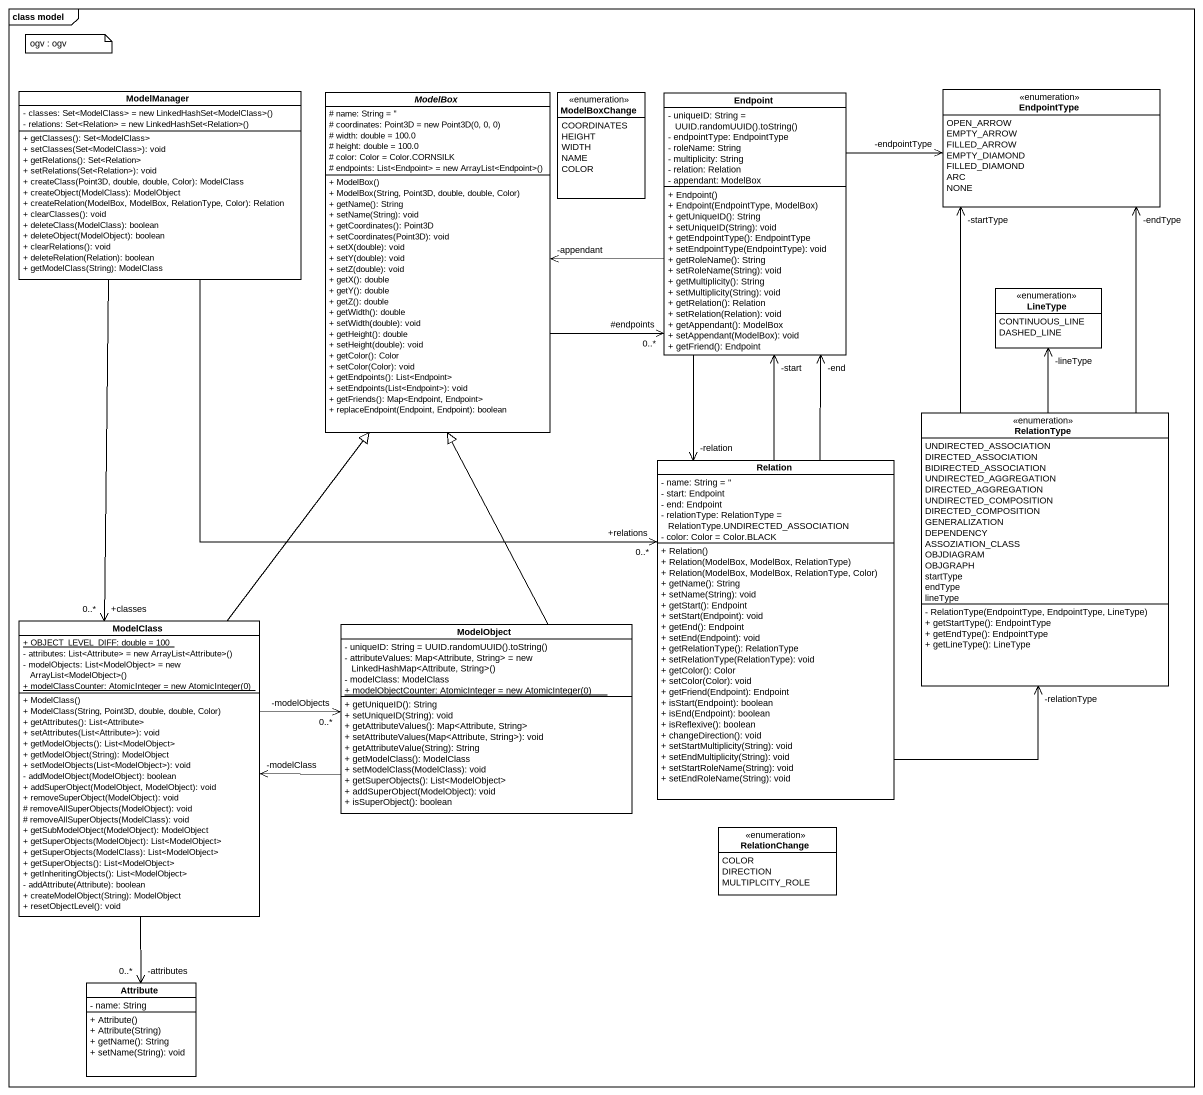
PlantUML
@startuml
mainframe class model
hide circle
hide empty members
skinparam classAttributeIconSize 0
class ModelManager {
  {field} - classes: Set<ModelClass> = new LinkedHashSet<ModelClass>()
  {field} - relations: Set<Relation> = new LinkedHashSet<Relation>()
  + getClasses(): Set<ModelClass>
  + setClasses(Set<ModelClass>): void
  + getRelations(): Set<Relation>
  + setRelations(Set<Relation>): void
  + createClass(Point3D, double, double, Color): ModelClass
  + createObject(ModelClass): ModelObject
  + createRelation(ModelBox, ModelBox, RelationType, Color): Relation
  + clearClasses(): void
  + deleteClass(ModelClass): boolean
  + deleteObject(ModelObject): boolean
  + clearRelations(): void
  + deleteRelation(Relation): boolean
  + getModelClass(String): ModelClass
}
abstract class ModelBox {
  # name: String = ''
  {field} # coordinates: Point3D = new Point3D(0, 0, 0)
  # width: double = 100.0
  # height: double = 100.0
  # color: Color = Color.CORNSILK
  {field} # endpoints: List<Endpoint> = new ArrayList<Endpoint>()
  + ModelBox()
  + ModelBox(String, Point3D, double, double, Color)
  + getName(): String
  + setName(String): void
  + getCoordinates(): Point3D
  + setCoordinates(Point3D): void
  + setX(double): void
  + setY(double): void
  + setZ(double): void
  + getX(): double
  + getY(): double
  + getZ(): double
  + getWidth(): double
  + setWidth(double): void
  + getHeight(): double
  + setHeight(double): void
  + getColor(): Color
  + setColor(Color): void
  + getEndpoints(): List<Endpoint>
  + setEndpoints(List<Endpoint>): void
  + getFriends(): Map<Endpoint, Endpoint>
  + replaceEndpoint(Endpoint, Endpoint): boolean
}
enum ModelBoxChange {
  COORDINATES
  HEIGHT
  WIDTH
  NAME
  COLOR
}
class Endpoint {
  {field} - uniqueID: String = UUID.randomUUID().toString()
  - endpointType: EndpointType
  - roleName: String
  - multiplicity: String
  - relation: Relation
  - appendant: ModelBox
  + Endpoint()
  + Endpoint(EndpointType, ModelBox)
  + getUniqueID(): String
  + setUniqueID(String): void
  + getEndpointType(): EndpointType
  + setEndpointType(EndpointType): void
  + getRoleName(): String
  + setRoleName(String): void
  + getMultiplicity(): String
  + setMultiplicity(String): void
  + getRelation(): Relation
  + setRelation(Relation): void
  + getAppendant(): ModelBox
  + setAppendant(ModelBox): void
  + getFriend(): Endpoint
}
enum EndpointType {
  OPEN_ARROW
  EMPTY_ARROW
  FILLED_ARROW
  EMPTY_DIAMOND
  FILLED_DIAMOND
  ARC
  NONE
}
enum LineType {
  CONTINUOUS_LINE
  DASHED_LINE
}
enum RelationType {
  UNDIRECTED_ASSOCIATION
  DIRECTED_ASSOCIATION
  BIDIRECTED_ASSOCIATION
  UNDIRECTED_AGGREGATION
  DIRECTED_AGGREGATION
  UNDIRECTED_COMPOSITION
  DIRECTED_COMPOSITION
  GENERALIZATION
  DEPENDENCY
  ASSOZIATION_CLASS
  OBJDIAGRAM
  OBJGRAPH
  startType
  endType
  lineType
  - RelationType(EndpointType, EndpointType, LineType)
  + getStartType(): EndpointType
  + getEndType(): EndpointType
  + getLineType(): LineType
}
class Relation {
  - name: String = ''
  - start: Endpoint
  - end: Endpoint
  - relationType: RelationType = RelationType.UNDIRECTED_ASSOCIATION
  - color: Color = Color.BLACK
  + Relation()
  + Relation(ModelBox, ModelBox, RelationType)
  + Relation(ModelBox, ModelBox, RelationType, Color)
  + getName(): String
  + setName(String): void
  + getStart(): Endpoint
  + setStart(Endpoint): void
  + getEnd(): Endpoint
  + setEnd(Endpoint): void
  + getRelationType(): RelationType
  + setRelationType(RelationType): void
  + getColor(): Color
  + setColor(Color): void
  + getFriend(Endpoint): Endpoint
  + isStart(Endpoint): boolean
  + isEnd(Endpoint): boolean
  + isReflexive(): boolean
  + changeDirection(): void
  + setStartMultiplicity(String): void
  + setEndMultiplicity(String): void
  + setStartRoleName(String): void
  + setEndRoleName(String): void
}
class ModelClass {
  {static} + OBJECT_LEVEL_DIFF: double = 100
  {field} - attributes: List<Attribute> = new ArrayList<Attribute>()
  {field} - modelObjects: List<ModelObject> = new ArrayList<ModelObject>()
  {static} {field} + modelClassCounter: AtomicInteger = new AtomicInteger(0)
  + ModelClass()
  + ModelClass(String, Point3D, double, double, Color)
  + getAttributes(): List<Attribute>
  + setAttributes(List<Attribute>): void
  + getModelObjects(): List<ModelObject>
  + getModelObject(String): ModelObject
  + setModelObjects(List<ModelObject>): void
  - addModelObject(ModelObject): boolean
  + addSuperObject(ModelObject, ModelObject): void
  + removeSuperObject(ModelObject): void
  # removeAllSuperObjects(ModelObject): void
  # removeAllSuperObjects(ModelClass): void
  + getSubModelObject(ModelObject): ModelObject
  + getSuperObjects(ModelObject): List<ModelObject>
  + getSuperObjects(ModelClass): List<ModelObject>
  + getSuperObjects(): List<ModelObject>
  + getInheritingObjects(): List<ModelObject>
  - addAttribute(Attribute): boolean
  + createModelObject(String): ModelObject
  + resetObjectLevel(): void
}
class ModelObject {
  {field} - uniqueID: String = UUID.randomUUID().toString()
  {field} - attributeValues: Map<Attribute, String> = new LinkedHashMap<Attribute, String>()
  - modelClass: ModelClass
  {static} {field} + modelObjectCounter: AtomicInteger = new AtomicInteger(0)
  + getUniqueID(): String
  + setUniqueID(String): void
  + getAttributeValues(): Map<Attribute, String>
  + setAttributeValues(Map<Attribute, String>): void
  + getAttributeValue(String): String
  + getModelClass(): ModelClass
  + setModelClass(ModelClass): void
  + getSuperObjects(): List<ModelObject>
  + addSuperObject(ModelObject): void
  + isSuperObject(): boolean
}
enum RelationChange {
  COLOR
  DIRECTION
  MULTIPLCITY_ROLE
}
class Attribute {
  - name: String
  + Attribute()
  + Attribute(String)
  + getName(): String
  + setName(String): void
}
ModelManager --> "+relations\n0..*" Relation
ModelManager --> "+classes\n0..*" ModelClass
ModelBox -right-> "#endpoints\n0..*" Endpoint
Endpoint -left-> "-appendant" ModelBox
Endpoint -right-> "-endpointType" EndpointType
Endpoint --> "-relation" Relation
RelationType -up-> "-startType" EndpointType
RelationType -up-> "-endType" EndpointType
RelationType -up-> "-lineType" LineType
Relation -up-> "-start" Endpoint
Relation -up-> "-end" Endpoint
Relation -right-> "-relationType" RelationType
ModelClass -up-|> ModelBox
ModelClass -right-> "-modelObjects\n0..*" ModelObject
ModelClass --> "-attributes\n0..*" Attribute
ModelObject -up-|> ModelBox
ModelObject -left-> "-modelClass" ModelClass
note as N1
  ogv : ogv
end note
@enduml
